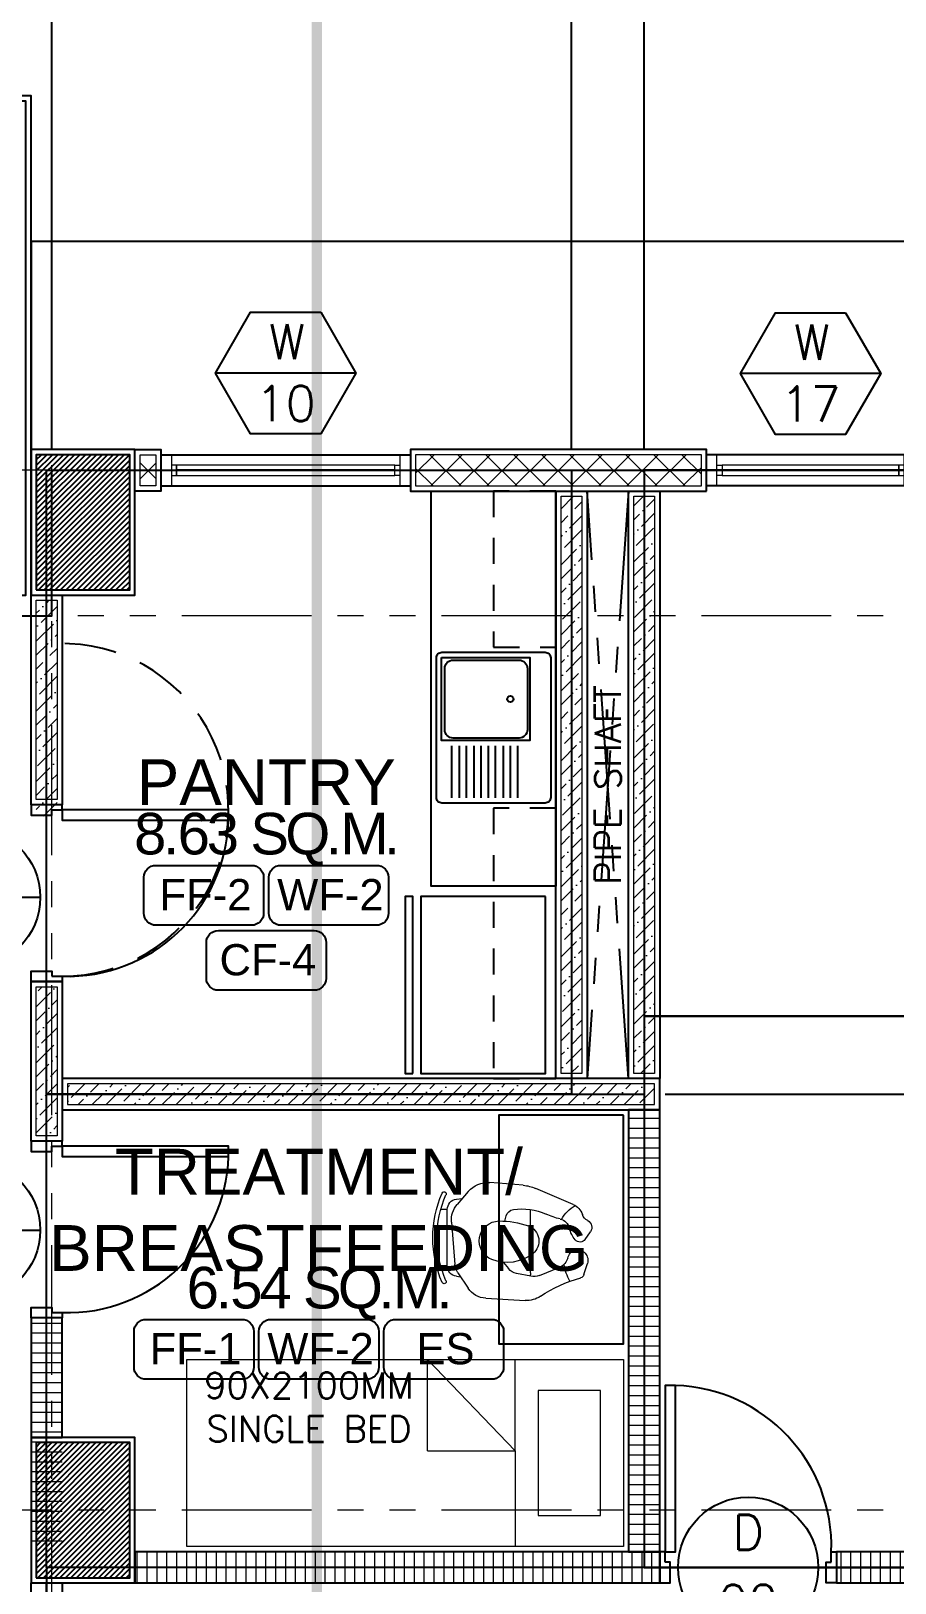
# Model space of a CAD drawing. Header units: metres. Extents: x -12400 to 1, y 0 to 106422.
# Drawn here: x -12111.21 to -12107.06, y 106401.72 to 106409.18 of the extents above; entities that cross this region are included whole.
import ezdxf
from ezdxf.enums import TextEntityAlignment as Align

# ---------------------------------------------------------------- set-up
doc = ezdxf.new("R2010")
doc.units = ezdxf.units.M
doc.header["$PDMODE"] = 35
for name, pattern in [('CENTER', [2, 1.25, -0.25, 0.25, -0.25]), ('DASHED2', [0.375, 0.25, -0.125]), ('HIDDEN', [0.375, 0.25, -0.125]), ('HIDDEN2', [4.7625, 3.175, -1.5875]), ('PHANTOM2', [1.25, 0.625, -0.125, 0.125, -0.125, 0.125, -0.125])]:
    doc.linetypes.add(name, pattern=pattern)
for name, color, linetype, lineweight in [('.3', 6, 'Continuous', 30), ('0.1', 1, 'Continuous', 9), ('0.20', 2, 'Continuous', 20), ('A-DIM-100', 8, 'Continuous', 0), ('A-STAIR', 31, 'Continuous', 0), ('DIM 001', 251, 'Continuous', 13), ('FURN', 8, 'Continuous', 5), ('grid', 1, 'CENTER', 15), ('HATCH', 250, 'Continuous', 5), ('W', 140, 'Continuous', 80)]:
    doc.layers.add(name, color=color, linetype=linetype, lineweight=lineweight)
for name, color, linetype in [('1AR', 1, 'Continuous'), ('A-FURNITURE', 1, 'Continuous'), ('A-REF', 143, 'Continuous'), ('AR-WALL', 7, 'Continuous'), ('BAR', 6, 'Continuous'), ('FIXTURE', 35, 'Continuous'), ('FURNITURE', 1, 'Continuous'), ('P-HIDE', 1, 'HIDDEN2'), ('SCH-DOOR', 23, 'Continuous'), ('SCH-FLR', 224, 'Continuous'), ('SCH-WIND', 181, 'Continuous'), ('SINK', 143, 'Continuous'), ('stone', 15, 'Continuous'), ('txt', 2, 'Continuous'), ('WALL', 7, 'Continuous'), ('WINDOW', 1, 'Continuous')]:
    doc.layers.add(name, color=color, linetype=linetype)
doc.layers.add('GUIDELINES', color=206, linetype='Continuous', plot=False)
doc.styles.add('arial', font='arial.ttf')
doc.styles.add('Arial-Bold', font='arial.ttf')
doc.styles.add('ATTR', font='romans.shx', dxfattribs={"width": 0.8, "height": 0.7})
doc.styles.add('DIMTXT-100', font='arial.ttf')
doc.styles.add('swis721', font='swiss.ttf')
doc.styles.add('T-0.15', font='romans.shx', dxfattribs={"height": 0.15})
doc.styles.add('T.25', font='romans.shx', dxfattribs={"height": 0.2})
doc.styles.add('T125', font='simplex.shx', dxfattribs={"height": 125})
doc.dimstyles.new('D-100', dxfattribs={"dimtxt": 0.2, "dimasz": 0.15, "dimexe": 0.1, "dimexo": 0.1, "dimgap": 0.1, "dimtad": 1, "dimdec": 3, "dimzin": 4, "dimdsep": 46, "dimtxsty": 'DIMTXT-100', "dimblk": 'ARCHTICK', "dimcen": 0.2, "dimdle": 0.1, "dimclrd": 8, "dimclre": 8, "dimclrt": 2, "dimadec": 0, "dimazin": 1, "dimtfac": 1, "dimtdec": 3, "dimtofl": 0, "dimtmove": 2, "dimatfit": 3, "dimfxl": 1, "dimarcsym": 0})
doc.dimstyles.new('DIM 200', dxfattribs={"dimtxt": 200, "dimasz": 1, "dimexe": 0, "dimexo": 40, "dimgap": 50, "dimtad": 1, "dimtoh": 1, "dimdec": 0, "dimlfac": 2, "dimtxsty": 'swis721', "dimblk": 'CIR', "dimcen": 0, "dimclrd": 155, "dimclre": 155, "dimclrt": 4, "dimadec": 0, "dimazin": 0, "dimtfac": 1, "dimtdec": 0, "dimtix": 1, "dimtmove": 1, "dimatfit": 3, "dimldrblk": 'CIR', "dimfxl": 0, "dimarcsym": 0})

# ---------------------------------------------------------------- blocks, each defined once
blk = doc.blocks.new('CIR')
at = {"color": 4}
blk.add_circle((0, 0), 50, dxfattribs=at)
blk = doc.blocks.new('A$C6A7B087E')
at = {"layer": 'SINK'}
for p, q in [((0.0875, -0.1602), (0.3375, -0.1602)), ((0.0875, -0.1957), (0.3375, -0.1957)), ((0.0875, -0.2291), (0.3375, -0.2291)), ((0.0875, -0.2667), (0.3375, -0.2667)), ((0.0875, -0.3001), (0.3375, -0.3001)), ((0.0875, -0.3356), (0.3375, -0.3356)), ((0.0875, -0.369), (0.3375, -0.369)), ((0.0875, -0.4066), (0.3375, -0.4066)), ((0.0875, -0.44), (0.3375, -0.44)), ((0.0875, -0.4776), (0.3375, -0.4776))]:
    blk.add_line(p, q, dxfattribs=at)
for points in [[(-0.3625, -0.0266, -0.414218), (-0.3359, 0), (0.3359, 0, -0.414216), (0.3625, -0.0266), (0.3625, -0.5234, -0.414222), (0.3359, -0.55), (-0.3359, -0.55, -0.414214), (-0.3625, -0.5234)], [(0.05, -0.1521), (0.05, -0.4697, -0.414214), (0.0101, -0.5096), (-0.2851, -0.5096, -0.414216), (-0.325, -0.4697), (-0.325, -0.1521, -0.414214), (-0.2851, -0.1121), (0.0101, -0.1121, -0.414214)]]:
    blk.add_lwpolyline(points, format="xyb", close=True, dxfattribs=at)
blk.add_lwpolyline([(-0.3375, -0.5246), (-0.3375, -0.0997), (0.0625, -0.0997), (0.0625, -0.5246)], close=True, dxfattribs=at)
at = {"layer": 'SINK', "linetype": 'Continuous'}
blk.add_circle((-0.1375, -0.1937), 0.015, dxfattribs=at)
blk = doc.blocks.new('A$C5BEE79EC')
at = {"layer": 'FIXTURE', "color": 3}
for points in [[(-0.1, 0.825), (-0.15, 0.825), (-0.15, 0.85), (0, 0.85), (0, 0.8), (-0.1, 0.8), (-0.1, 0.825)], [(-0.1, 0.025), (-0.15, 0.025), (-0.15, 0), (0, 0), (0, 0.05), (-0.1, 0.05), (-0.1, 0.025)]]:
    blk.add_lwpolyline(points, dxfattribs=at)
at = {"layer": 'FIXTURE', "color": 2, "ltscale": 0.3}
blk.add_lwpolyline([(-0.15, 0.025), (-0.15, 0.075), (-0.95, 0.075), (-0.95, 0.025)], close=True, dxfattribs=at)
at = {"layer": 'FIXTURE', "color": 1}
blk.add_arc((-0.175, 0.05), 0.7754, 88.15239, 178.15239, dxfattribs=at)
blk = doc.blocks.new('A$C3D89562A')
at = {"layer": 'FURN', "color": 15}
for p, q in [((0.5208, 0.4403), (0.5208, 0.9)), ((0.5208, 0.4403), (0.9428, 0)), ((0.9428, 0.4403), (0.9428, 0))]:
    blk.add_line(p, q, dxfattribs=at)
blk.add_lwpolyline([(2.1, 0.9), (2.1, 0), (0, 0), (0, 0.9)], close=True, dxfattribs=at)
at = {"layer": 'FURN', "color": 19}
blk.add_lwpolyline([(0.1104, 0.75), (0.1104, 0.15), (0.4104, 0.15), (0.4104, 0.75)], close=True, dxfattribs=at)
blk.add_lwpolyline([(0.5208, 0.4403), (0.5208, 0)], dxfattribs=at)
at = {"layer": 'FURN', "color": 15}
blk.add_lwpolyline([(0.9428, 0.4403), (0.5208, 0.4403)], dxfattribs=at)
blk = doc.blocks.new('PERSON4')
for p, q in [((-12.67, 7.06), (-5.15, 10.3)), ((-2.65, 10.92), (4.05, 11.46)), ((8.36, 9.69), (10.58, 7.1)), ((1.04, 3.75), (0.76, 4.77)), ((11.74, 3.54), (11.04, -4.93)), ((-15.08, 0.09), (-16.13, 1.62)), ((-14.83, -6.98), (-15.53, -4.74)), ((-5.89, -7.13), (-10.02, -5.46)), ((1.31, -4.52), (0.3, -5.78)), ((-4.16, -7.3), (-1.33, -6.76)), ((10.45, -6.62), (8.37, -9.71)), ((4.85, -11.71), (-3.03, -12.16))]:
    blk.add_line(p, q)
for centre, radius, start, end in [((-2.02, 3.04), 7.9, 94.5755, 113.2917), ((4.46, 6.34), 5.14, 40.6701, 94.5755), ((-11.35, 3.99), 3.35, 113.2917, 161.1375), ((-16.59, 0.66), 7.13, 28.7701, 60.4269), ((6.91, 3.94), 4.84, 355.2825, 40.6701), ((-14.88, 2.49), 1.52, 117.4313, 214.617), ((-16.59, 5.78), 2.19, 297.4313, 341.1375), ((-9.51, 1.75), 2.48, 103.203, 167.1792), ((-13.61, 19.22), 15.46, 283.203, 294.3364), ((-2.39, -5.59), 11.77, 81.6778, 114.3364), ((1.95, -12.63), 16.4, 89.0561, 110.1273), ((-0.94, 4.31), 1.76, 15.205, 81.6778), ((2.16, -0.24), 4.01, 291.5545, 89.0561), ((-14.04, 0.81), 1.26, 214.617, 319.7914), ((-17.24, 3.51), 5.45, 319.7914, 347.1792), ((-2.58, -0.25), 3.22, 110.1273, 231.9875), ((-13.57, -4.12), 2.06, 13.1482, 197.5403), ((0.57, 3.78), 8.33, 231.9875, 291.5545), ((-23.29, -2.63), 12.67, 333.3444, 349.5239), ((-9.06, -3.07), 2.58, 193.1482, 248.0075), ((-1.85, -4.05), 2.76, 280.7541, 321.143), ((7.51, -4.64), 3.54, 326.0867, 355.2825), ((-13.91, -6.69), 0.957, 197.5403, 254.641), ((-21.44, -34.1), 27.46, 56.0747, 74.6409), ((-4.73, -4.27), 3.08, 248.0075, 280.7541), ((-3.31, -7.14), 5.03, 236.0747, 273.2085), ((4.6, -7.18), 4.54, 273.2085, 326.0867)]:
    blk.add_arc(centre, radius, start, end)
at = {"style": 'ATTR', "width": 0.8, "flags": 9}
blk.add_attdef('ESTCODE', (0, 0), '', height=0.7, dxfattribs=at)
blk = doc.blocks.new('A$C004F7511')
at = {"layer": 'FURN', "color": 15}
for p, q in [((-0.1458, 0.3015), (-0.1458, 0.3331)), ((0.1258, 0.3015), (-0.1458, 0.3015)), ((0.1258, 0.3015), (0.1258, 0.3331)), ((-0.1955, 0.257), (-0.1985, 0.2298)), ((0.1755, 0.257), (0.1776, 0.2381)), ((-0.062, -0.0985), (-0.1453, -0.0985)), ((0.1592, -0.0985), (0.075, -0.0985))]:
    blk.add_line(p, q, dxfattribs=at)
for centre, radius, start, end in [((-0.2209, 0.3169), 0.01, 113.8727, 293.8727), ((-0.01, -0.1597), 0.5313, 66.1273, 113.8727), ((-0.01, -0.1597), 0.5113, 66.1273, 113.8727), ((-0.1458, 0.2515), 0.05, 90, 173.65981), ((0.1258, 0.2515), 0.05, 6.34019, 90), ((0.201, 0.3169), 0.01, 246.1273, 66.1273), ((0.1592, -0.0485), 0.05, 270, 287.80941)]:
    blk.add_arc(centre, radius, start, end, dxfattribs=at)
at = {"layer": 'FURN', "ltscale": 1500, "extrusion": (0, 0, -1), "xscale": -0.02400000000488944, "yscale": 0.02400000000488944, "zscale": -0.02400000000488944, "rotation": 270}
blk.add_blockref('PERSON4', (0, 0), dxfattribs=at)
blk = doc.blocks.new('A$C1B753C5A')
at = {"layer": 'WALL'}
h = blk.add_hatch(dxfattribs=at)
h.set_pattern_fill('ANSI31', color=250, scale=0.15)
h.set_pattern_definition([(45, (-1494.388103, 303.067724), (-0.01325825215, 0.01325825215), [])])
h.paths.add_polyline_path([(0.475, 0.675), (0.025, 0.675), (0.025, 0.025), (0.475, 0.025)])
at = {"color": 7}
blk.add_lwpolyline([(0, 0), (0.5, 0), (0.5, 0.7), (0, 0.7)], close=True, dxfattribs=at)
at = {"layer": 'stone', "color": 5}
blk.add_lwpolyline([(0.025, 0.025), (0.475, 0.025), (0.475, 0.675), (0.025, 0.675)], close=True, dxfattribs=at)
blk = doc.blocks.new('COLUMNS2F')
for p in [(-12146.0544, 106343.65), (-12146.0544, 106338.9)]:
    blk.add_blockref('A$C1B753C5A', p)
blk = doc.blocks.new('*U73')
at = {"layer": 'HATCH'}
h = blk.add_hatch(dxfattribs=at)
h.set_pattern_fill('ANSI36', color=256, scale=0.015)
h.set_pattern_definition([(45, (12094.14919, -106406.766595), (0.02525697034, 0.092608891249), [0.1190625, -0.0238125, 0, -0.0238125])])
h.paths.add_polyline_path([(0.025, 0.125), (0.025, 0.025), (2.85, 0.025), (2.85, 0.125)])
at = {"color": 4}
blk.add_lwpolyline([(2.875, 0), (2.875, 0.15), (0, 0.15), (0, 0)], close=True, dxfattribs=at)
at = {"layer": 'HATCH'}
blk.add_lwpolyline([(2.85, 0.025), (2.85, 0.125), (0.025, 0.125), (0.025, 0.025)], close=True, dxfattribs=at)
blk = doc.blocks.new('*U1750')
at = {"layer": 'HATCH'}
h = blk.add_hatch(dxfattribs=at)
h.set_pattern_fill('ANSI36', color=256, scale=0.015)
h.set_pattern_definition([(45, (12092.28219, -106406.766595), (0.02525697034, 0.092608891249), [0.1190625, -0.0238125, 0, -0.0238125])])
h.paths.add_polyline_path([(-0.0545, 0.125), (-0.0545, 0.025), (0.983, 0.025), (0.983, 0.125)])
at = {"color": 4}
blk.add_lwpolyline([(1.008, 0), (1.008, 0.15), (0, 0.15), (0, 0)], close=True, dxfattribs=at)
at = {"layer": 'HATCH'}
blk.add_lwpolyline([(0.983, 0.025), (0.983, 0.125), (0.025, 0.125), (0.025, 0.025)], close=True, dxfattribs=at)
blk = doc.blocks.new('*U1738')
at = {"layer": 'HATCH'}
h = blk.add_hatch(dxfattribs=at)
h.set_pattern_fill('ANSI36', color=256, scale=0.015)
h.set_pattern_definition([(45, (12094.09919, -106406.766595), (0.02525697034, 0.092608891249), [0.1190625, -0.0238125, 0, -0.0238125])])
h.paths.add_polyline_path([(0.025, 0.125), (0.025, 0.025), (2.8, 0.025), (2.8, 0.125)])
at = {"color": 4}
blk.add_lwpolyline([(2.825, 0), (2.825, 0.15), (0, 0.15), (0, 0)], close=True, dxfattribs=at)
at = {"layer": 'HATCH'}
blk.add_lwpolyline([(2.8, 0.025), (2.8, 0.125), (0.025, 0.125), (0.025, 0.025)], close=True, dxfattribs=at)
blk = doc.blocks.new('*U1739')
at = {"layer": 'HATCH'}
h = blk.add_hatch(dxfattribs=at)
h.set_pattern_fill('ANSI36', color=256, scale=0.015)
h.set_pattern_definition([(45, (12094.09919, -106406.766595), (0.02525697034, 0.092608891249), [0.1190625, -0.0238125, 0, -0.0238125])])
h.paths.add_polyline_path([(0.025, 0.125), (0.025, 0.025), (2.8, 0.025), (2.8, 0.125)])
at = {"color": 4}
blk.add_lwpolyline([(2.825, 0), (2.825, 0.15), (0, 0.15), (0, 0)], close=True, dxfattribs=at)
at = {"layer": 'HATCH'}
blk.add_lwpolyline([(2.8, 0.025), (2.8, 0.125), (0.025, 0.125), (0.025, 0.025)], close=True, dxfattribs=at)
blk = doc.blocks.new('*U64')
at = {"layer": 'HATCH'}
h = blk.add_hatch(dxfattribs=at)
h.set_pattern_fill('ANSI31', color=256, scale=0.015, angle=45)
h.set_pattern_definition([(90, (12093.79919, -106406.416595), (-0.047625, 0), [])])
h.paths.add_polyline_path([(0, 0.15), (0, 0), (2.525, 0), (2.525, 0.15)])
at = {"color": 3}
blk.add_lwpolyline([(2.525, 0), (2.525, 0.15), (0, 0.15), (0, 0)], close=True, dxfattribs=at)
blk = doc.blocks.new('*U235')
at = {"layer": 'HATCH'}
h = blk.add_hatch(dxfattribs=at)
h.set_pattern_fill('ANSI31', color=256, scale=0.015, angle=45)
h.set_pattern_definition([(90, (12091.84919, -106406.416595), (-0.047625, 0), [])])
h.paths.add_polyline_path([(-0.5125, 0.15), (-0.5125, 0), (0.575, 0), (0.575, 0.15)])
at = {"color": 3}
blk.add_lwpolyline([(0.575, 0), (0.575, 0.15), (0, 0.15), (0, 0)], close=True, dxfattribs=at)
blk = doc.blocks.new('*U79')
at = {"color": 1}
blk.add_lwpolyline([(3.55, 0), (3.55, 0.15), (0, 0.15), (0, 0)], close=True, dxfattribs=at)
at = {"color": 3}
blk.add_lwpolyline([(0, 0.075), (3.55, 0.075)], dxfattribs=at)
blk = doc.blocks.new('WINDOW-02')
at = {"layer": '.3', "color": 3}
blk.add_lwpolyline([(891.6891, 3702.1735), (892.5391, 3702.1735)], dxfattribs=at)
at = {"layer": '0.20'}
for points in [[(891.6141, 3702.0985), (891.6641, 3702.0985), (891.6641, 3702.2485), (891.6141, 3702.2485)], [(891.6891, 3702.1485), (891.6641, 3702.1485), (891.6641, 3702.1985), (891.6891, 3702.1985)], [(892.5391, 3702.1485), (892.5641, 3702.1485), (892.5641, 3702.1985), (892.5391, 3702.1985)], [(892.6141, 3702.0985), (892.5641, 3702.0985), (892.5641, 3702.2485), (892.6141, 3702.2485)]]:
    blk.add_lwpolyline(points, close=True, dxfattribs=at)
at = {"layer": '0.20', "color": 8}
blk.add_lwpolyline([(892.5391, 3702.1485), (891.6891, 3702.1485), (891.6891, 3702.1985), (892.5391, 3702.1985)], close=True, dxfattribs=at)
at = {"layer": 'WINDOW'}
for p, q in [((891.6141, 3702.2485), (892.6141, 3702.2485)), ((891.6141, 3702.0985), (892.6141, 3702.0985))]:
    blk.add_line(p, q, dxfattribs=at)
blk = doc.blocks.new('*U1753')
at = {"layer": 'HATCH'}
h = blk.add_hatch(dxfattribs=at)
h.set_pattern_fill('ANSI37', color=256, scale=0.03, angle=-180)
h.set_pattern_definition([(225, (0.3375, 0), (0.067352, -0.067352), []), (315, (0.3375, 0), (0.067352, 0.067352), [])])
h.paths.add_polyline_path([(0.025, 0.175), (0.025, 0.025), (1.4, 0.025), (1.4, 0.175)])
blk.add_lwpolyline([(0, 0.2), (0, 0), (1.425, 0), (1.425, 0.2)], close=True)
blk.add_lwpolyline([(0.025, 0.175), (0.025, 0.025), (1.4, 0.025), (1.4, 0.175)], close=True, dxfattribs=at)
blk = doc.blocks.new('*U1752')
at = {"layer": 'HATCH'}
h = blk.add_hatch(dxfattribs=at)
h.set_pattern_fill('ANSI37', color=256, scale=0.03, angle=-180)
h.set_pattern_definition([(225, (-0.9625, 0), (0.067352, -0.067352), []), (315, (-0.9625, 0), (0.067352, 0.067352), [])])
h.paths.add_polyline_path([(0.025, 0.175), (0.025, 0.025), (0.1, 0.025), (0.1, 0.175)])
blk.add_lwpolyline([(0, 0.2), (0, 0), (0.125, 0), (0.125, 0.2)], close=True)
blk.add_lwpolyline([(0.025, 0.175), (0.025, 0.025), (0.1, 0.025), (0.1, 0.175)], close=True, dxfattribs=at)
blk = doc.blocks.new('*U280')
at = {"layer": 'HATCH'}
h = blk.add_hatch(dxfattribs=at)
h.set_pattern_fill('ANSI31', color=256, scale=0.015, angle=45)
h.set_pattern_definition([(90, (-0.6125, 0), (-0.047625, 0), [])])
h.paths.add_polyline_path([(0.475, 0), (0.475, 0.15), (0, 0.15), (0, 0)])
at = {"color": 3}
blk.add_lwpolyline([(0.475, 0), (0.475, 0.15), (0, 0.15), (0, 0)], close=True, dxfattribs=at)
blk = doc.blocks.new('*U1756')
at = {"layer": 'HATCH'}
h = blk.add_hatch(dxfattribs=at)
h.set_pattern_fill('ANSI31', color=256, scale=0.015, angle=45)
h.set_pattern_definition([(90, (1.0375, 0), (-0.047625, 0), [])])
h.paths.add_polyline_path([(2.125, 0), (2.125, 0.15), (0, 0.15), (0, 0)])
at = {"color": 3}
blk.add_lwpolyline([(2.125, 0), (2.125, 0.15), (0, 0.15), (0, 0)], close=True, dxfattribs=at)
blk = doc.blocks.new('*U281')
at = {"layer": 'HATCH'}
h = blk.add_hatch(dxfattribs=at)
h.set_pattern_fill('ANSI36', color=256, scale=0.015, angle=-90)
h.set_pattern_definition([(315, (-0.133, 0), (0.092609, -0.025257), [0.1190625, -0.0238125, 0, -0.0238125])])
h.paths.add_polyline_path([(0.742, 0.125), (0.742, 0.025), (0.025, 0.025), (0.025, 0.125)])
at = {"color": 4}
blk.add_lwpolyline([(0.767, 0.15), (0.767, 0), (0, 0), (0, 0.15)], close=True, dxfattribs=at)
at = {"layer": 'HATCH'}
blk.add_lwpolyline([(0.742, 0.125), (0.742, 0.025), (0.025, 0.025), (0.025, 0.125)], close=True, dxfattribs=at)
blk = doc.blocks.new('A$C448bbf8b')
at = {"color": 1, "linetype": 'Continuous'}
for points in [[(-3.8, 1.2), (-3.95, 1.8), (-4.088, 1.7906), (-3.7726, 1.8735), (-3.9645, 1.858), (-4.133, 2.532)], [(-3.5, 1.2), (-3.65, 1.8), (-3.788, 1.7906), (-3.4726, 1.8735), (-3.6645, 1.858), (-3.833, 2.532)]]:
    blk.add_lwpolyline(points, dxfattribs=at)
at = {"color": 1}
for points in [[(-5.45, 2.375), (-5.45, 2.4)], [(-5.15, 2.375), (-5.15, 2.4)], [(-4.85, 2.375), (-4.85, 2.4)], [(-5.45, 1.275), (-5.45, 2.325)], [(-5.15, 1.275), (-5.15, 2.325)], [(-4.85, 1.275), (-4.85, 2.325)], [(-5.45, 1.2), (-1.55, 1.2)], [(-5.45, 1.2), (-5.45, 1.175)], [(-5.15, 1.2), (-5.15, 1.175)], [(-4.85, 1.2), (-4.85, 1.175)], [(-4.55, 1.2), (-4.55, 1.175)], [(-4.25, 1.2), (-4.25, 1.175)], [(-3.95, 1.2), (-3.95, 1.175)], [(-3.65, 1.2), (-3.65, 1.175)], [(-3.35, 1.2), (-3.35, 1.175)], [(-3.05, 1.2), (-3.05, 1.175)], [(-2.75, 1.2), (-2.75, 1.175)], [(-2.45, 1.2), (-2.45, 1.175)], [(-2.15, 1.2), (-2.15, 1.175)], [(-2.15, 1.2), (-2.15, 1.175)], [(-1.85, 1.2), (-1.85, 1.175)], [(-1.85, 1.2), (-1.85, 1.175)], [(-1.55, 1.2), (-1.55, 1.175)], [(-1.55, 1.2), (-1.55, 1.175)], [(-5.45, 0.075), (-5.45, 1.125)], [(-5.15, 0.075), (-5.15, 1.125)], [(-4.85, 0.075), (-4.85, 1.125)], [(-4.55, 0.075), (-4.55, 1.125)], [(-4.25, 0.075), (-4.25, 1.125)], [(-3.95, 0.075), (-3.95, 1.125)], [(-3.65, 0.075), (-3.65, 1.125)], [(-3.35, 0.075), (-3.35, 1.125)], [(-3.05, 0.075), (-3.05, 1.125)], [(-2.75, 0.075), (-2.75, 1.125)], [(-2.45, 0.075), (-2.45, 1.125)], [(-2.15, 0.075), (-2.15, 1.125)], [(-1.85, 0.075), (-1.85, 1.125)], [(-1.55, 0.075), (-1.55, 1.125)], [(-6.65, 0), (-1.55, 0)], [(-5.45, 0), (-5.45, 0.025)], [(-5.15, 0), (-5.15, 0.025)], [(-4.85, 0), (-4.85, 0.025)], [(-4.55, 0), (-4.55, 0.025)], [(-4.25, 0), (-4.25, 0.025)], [(-3.95, 0), (-3.95, 0.025)], [(-3.65, 0), (-3.65, 0.025)], [(-3.35, 0), (-3.35, 0.025)], [(-3.05, 0), (-3.05, 0.025)], [(-2.75, 0), (-2.75, 0.025)], [(-2.45, 0), (-2.45, 0.025)], [(-2.15, 0), (-2.15, 0.025)], [(-1.85, 0), (-1.85, 0.025)], [(-1.55, 0), (-1.55, 0.025)]]:
    blk.add_lwpolyline(points, dxfattribs=at)
blk.add_lwpolyline([(-6.625, 2.375), (-4.0937, 2.375)])
at = {"color": 2}
for centre in [(-1.55, 1.8), (-1.55, 0.6)]:
    blk.add_circle(centre, 0.05, dxfattribs=at)
at = {"layer": '1AR'}
blk.add_lwpolyline([(-4.3077, 1.8), (-5.75, 1.8, 0.916667), (-5.75, 0.6), (-1.55, 0.6)], format="xyb", dxfattribs=at)
blk.add_lwpolyline([(-3.35, 1.8), (-1.55, 1.8)], dxfattribs=at)
at = {"layer": 'A-STAIR', "color": 2}
for points in [[(-4.4577, 1.5402), (-4.3077, 1.8), (-4.4577, 2.0598), (-4.4144, 2.0848), (-4.25, 1.8), (-4.4144, 1.5152)], [(-3.2, 1.5402), (-3.35, 1.8), (-3.2, 2.0598), (-3.2433, 2.0848), (-3.4077, 1.8), (-3.2433, 1.5152)]]:
    blk.add_lwpolyline(points, close=True, dxfattribs=at)
at = {"layer": 'BAR', "color": 2}
for points in [[(-4.0812, 2.325), (-6.575, 2.325), (-6.575, 0.075), (-1.475, 0.075), (-1.475, 0.025), (-6.625, 0.025), (-6.625, 2.375), (-4.0937, 2.375)], [(-3.7812, 2.325), (1.075, 2.325), (1.075, 0), (1.125, 0), (1.125, 2.375), (-3.7937, 2.375)], [(-3.5187, 1.275), (-1.475, 1.275), (-1.475, 1.125), (-5.525, 1.125), (-5.525, 1.275), (-3.8187, 1.275)], [(-3.5062, 1.225), (-1.525, 1.225), (-1.525, 1.175), (-5.475, 1.175), (-5.475, 1.225), (-3.8062, 1.225)]]:
    blk.add_lwpolyline(points, dxfattribs=at)
at = {"layer": 'grid', "color": 35}
for centre in [(-5.3, 1.425), (-5, 1.425), (-4.7, 1.425), (-5.6, 0.975), (-5.3, 0.975), (-5, 0.975), (-4.7, 0.975), (-4.4, 0.975), (-4.1, 0.975), (-3.8, 0.975), (-3.5, 0.975), (-3.2, 0.975), (-2.9, 0.975), (-2.6, 0.975), (-2.3, 0.975), (-2, 0.975), (-1.7, 0.975)]:
    blk.add_circle(centre, 0.1125, dxfattribs=at)
at = {"layer": 'P-HIDE', "linetype": 'Continuous'}
for points in [[(-6.65, 0), (-6.65, 2.4), (-4.1, 2.4)], [(1.15, 0), (1.15, 2.4), (-3.8, 2.4)]]:
    blk.add_lwpolyline(points, dxfattribs=at)
at = {"layer": '0.1', "color": 2, "char_height": 0.1, "attachment_point": 5}
for insert in [(-6.275, 2.225), (0.775, 2.225), (-1.775, 1.375), (-6.275, 0.175)]:
    blk.add_mtext_dynamic_manual_height_columns('{\\Fx-hlvm1s|c0;\\W0.9;\\T0.9;\\C3;RAILINGS}', width=5150.82822, gutter_width=1, heights=[0], dxfattribs=dict(at, insert=insert))
at = {"layer": 'txt', "color": 84, "style": 'T125'}
for s, p in [('15', (-5.3, 1.425)), ('16', (-5, 1.425)), ('17', (-4.7, 1.425))]:
    blk.add_text(s, height=0.125, dxfattribs=at).set_placement(p, align=Align.MIDDLE_CENTER)
at = {"layer": 'txt', "color": 84, "char_height": 0.125, "width": 0.209375, "attachment_point": 2, "style": 'T125'}
for s, insert in [('14', (-5.6, 1.0375)), ('13', (-5.3, 1.0375)), ('12', (-5, 1.0375)), ('11', (-4.7, 1.0375)), ('10', (-4.4, 1.0375)), ('09', (-4.1, 1.0375)), ('08', (-3.8, 1.0375)), ('07', (-3.5, 1.0375)), ('06', (-3.2, 1.0375)), ('05', (-2.9, 1.0375)), ('04', (-2.6, 1.0375)), ('03', (-2.3, 1.0375)), ('02', (-2, 1.0375)), ('01', (-1.7, 1.0375))]:
    blk.add_mtext(s, dxfattribs=dict(at, insert=insert))
blk = doc.blocks.new('FP_4F')
at = {"layer": '.3', "color": 3}
blk.add_lwpolyline([(18.7, 19.6), (19.75, 19.6)], dxfattribs=at)
at = {"color": 250, "linetype": 'DASHED2', "ltscale": 0.5}
for points in [[(20.225, 19.5), (20.225, 18.75), (20.525, 18.75), (20.525, 19.5)], [(20.225, 17.975), (20.225, 16.675), (20.525, 16.675), (20.525, 17.975)]]:
    blk.add_lwpolyline(points, close=True, dxfattribs=at)
at = {"color": 8, "linetype": 'PHANTOM2'}
for points in [[(20.875, 19.5), (20.675, 16.675)], [(20.875, 16.675), (20.675, 19.5)]]:
    blk.add_lwpolyline(points, dxfattribs=at)
at = {"color": 250, "linetype": 'HIDDEN'}
blk.add_arc((18.15, 17.967), 0.8, 270, 95.37938, dxfattribs=at)
at = {"layer": '0.20'}
for points in [[(18.625, 19.675), (18.675, 19.675), (18.675, 19.525), (18.625, 19.525)], [(19.825, 19.675), (19.775, 19.675), (19.775, 19.525), (19.825, 19.525)], [(18.7, 19.625), (18.675, 19.625), (18.675, 19.575), (18.7, 19.575)], [(19.75, 19.625), (19.775, 19.625), (19.775, 19.575), (19.75, 19.575)]]:
    blk.add_lwpolyline(points, close=True, dxfattribs=at)
at = {"layer": '0.20', "color": 8}
blk.add_lwpolyline([(19.75, 19.625), (18.7, 19.625), (18.7, 19.575), (19.75, 19.575)], close=True, dxfattribs=at)
at = {"layer": '1AR', "color": 1}
blk.add_lwpolyline([(18, 1), (18, 0), (28.2, 0), (28.2, 20.7), (18, 20.7), (18, 19.7)], dxfattribs=at)
at = {"layer": 'A-FURNITURE', "color": 15}
blk.add_lwpolyline([(20.85, 16.5), (20.25, 16.5), (20.25, 15.4), (20.85, 15.4)], close=True, dxfattribs=at)
at = {"layer": 'A-REF'}
for points in [[(19.8375, 16.7), (19.8375, 17.55), (19.8, 17.55), (19.8, 16.7)], [(20.475, 17.55), (19.875, 17.55), (19.875, 16.7), (20.475, 16.7)]]:
    blk.add_lwpolyline(points, close=True, dxfattribs=at)
at = {"layer": 'FURNITURE'}
blk.add_lwpolyline([(20.525, 19.5), (20.525, 17.6), (19.925, 17.6), (19.925, 19.5)], close=True, dxfattribs=at)
at = {"layer": 'GUIDELINES'}
blk.add_line((20.95, 16.975), (27.1, 16.975), dxfattribs=at)
for points in [[(1.1, 19.6), (10.1, 19.6), (10.1, 18.9), (18.1, 18.9), (18.1, 19.6), (27.1, 19.6), (27.1, 1.1), (18.1, 1.1), (18.1, 2.1), (10.1, 2.1), (10.1, 1.1), (1.1, 1.1)], [(18.075, 19.6), (20.6, 19.6), (20.6, 16.6), (18.075, 16.6)], [(20.95, 14.325), (27.1, 14.325), (27.1, 19.6), (20.95, 19.6)], [(20.95, 16.975), (27.1, 16.975), (27.1, 19.6), (20.95, 19.6)], [(20.95, 14.325), (27.1, 14.325), (27.1, 16.975), (20.95, 16.975)], [(18.075, 16.6), (20.95, 16.6), (20.95, 14.325), (18.075, 14.325)], [(27.1, 14.325), (18.075, 14.325), (18.075, 5.825), (27.1, 5.825)]]:
    blk.add_lwpolyline(points, close=True, dxfattribs=at)
at = {"layer": 'WINDOW'}
for p, q in [((18.625, 19.675), (19.825, 19.675)), ((18.625, 19.525), (19.825, 19.525))]:
    blk.add_line(p, q, dxfattribs=at)
for name, p in [('COLUMNS2F', (12164.0544, -106324.65)), ('*U73', (18.15, 16.525)), ('*U64', (18.5, 14.25))]:
    blk.add_blockref(name, p)
at = {"xscale": -1}
for name, p, rotation in [('*U1752', (18.5, 19.7), 180), ('*U1738', (20.525, 16.675), 270), ('*U1739', (20.875, 16.675), 270), ('*U1750', (18, 17.992), 270), ('*U79', (18, 10.7), 270)]:
    blk.add_blockref(name, p, dxfattribs=dict(at, rotation=rotation))
for name, p, rotation in [('*U1753', (21.25, 19.7), 180), ('A$C6A7B087E', (20.5, 18.3625), 270), ('*U235', (18.15, 14.95), 90), ('A$C3D89562A', (20.85, 15.325), 180)]:
    blk.add_blockref(name, p, dxfattribs=dict(rotation=rotation))
blk.add_blockref('WINDOW-02', (913.8641, -3682.5735), dxfattribs=at)
at = {"color": 1, "rotation": 90}
for name, p in [('*U281', (18.15, 16.375)), ('*U1756', (21.025, 14.4))]:
    blk.add_blockref(name, p, dxfattribs=at)
at = {"color": 1}
blk.add_blockref('*U280', (21.875, 14.25), dxfattribs=at)
at = {"layer": 'AR-WALL'}
blk.add_blockref('A$C448bbf8b', (16.85, 19), dxfattribs=at)
at = {"layer": 'WALL'}
for p, rotation in [((18, 17.992), 180), ((18, 16.375), 180), ((21.025, 14.25), 270)]:
    blk.add_blockref('A$C5BEE79EC', p, dxfattribs=dict(at, rotation=rotation))
at = {"layer": 'WALL', "xscale": -1.000000000000013, "rotation": 90}
blk.add_blockref('A$C004F7511', (20.3042, 15.9), dxfattribs=at)
at = {"layer": '0.1', "color": 2, "insert": (20.775, 18.0875), "char_height": 0.125, "attachment_point": 5, "rotation": 90, "style": 'T.25'}
blk.add_mtext_dynamic_manual_height_columns('PIPE SHAFT', width=1.28649, gutter_width=1, heights=[0], dxfattribs=at)
at = {"layer": '0.1', "insert": (19.3368, 15.0951), "char_height": 0.125, "attachment_point": 5, "style": 'T.25'}
blk.add_mtext_dynamic_manual_height_columns('90X2100MM\\PSINGLE BED', width=1.250914, gutter_width=1, heights=[0], dxfattribs=at)
blk = doc.blocks.new('D-TAG')
at = {"layer": 'SCH-DOOR'}
blk.add_line((-0.3, 0), (0.3, 0), dxfattribs=at)
blk.add_circle((0, 0), 0.3, dxfattribs=at)
at = {"layer": 'SCH-DOOR', "color": 2, "style": 'T-0.15'}
for tag, p in [('D-TAG', (0, 0.15)), ('D-NO', (0, -0.15))]:
    blk.add_attdef(tag, text='', height=0.15, dxfattribs=at).set_placement(p, align=Align.MIDDLE_CENTER)
blk = doc.blocks.new('_ArchTick')
at = {"color": 0, "linetype": 'ByBlock', "const_width": 0.15}
blk.add_lwpolyline([(-0.5, -0.5), (0.5, 0.5)], dxfattribs=at)
blk = doc.blocks.new('*D1781')
at = {"layer": 'DEFPOINTS', "color": 0, "transparency": 16777216}
for p in [(-12102.113, 106411.3202), (-12128.113, 106407.0702), (-12102.113, 106407.0702)]:
    blk.add_point(p, dxfattribs=at)
at = {"layer": 'DIM 001', "color": 8, "lineweight": -2, "transparency": 16777216}
for p, q in [((-12128.113, 106407.1702), (-12128.113, 106411.4202)), ((-12102.113, 106407.1702), (-12102.113, 106411.4202)), ((-12128.213, 106411.3202), (-12102.013, 106411.3202))]:
    blk.add_line(p, q, dxfattribs=at)
at = {"layer": 'DIM 001', "color": 8, "lineweight": -2, "transparency": 16777216, "xscale": 0.15, "yscale": 0.15, "zscale": 0.15, "rotation": 180}
blk.add_blockref('_ArchTick', (-12128.113, 106411.3202), dxfattribs=at)
at = {"layer": 'DIM 001', "color": 8, "lineweight": -2, "transparency": 16777216, "xscale": 0.15, "yscale": 0.15, "zscale": 0.15}
blk.add_blockref('_ArchTick', (-12102.113, 106411.3202), dxfattribs=at)
at = {"layer": 'DIM 001', "color": 2, "transparency": 16777216, "insert": (-12115.113, 106411.5223), "char_height": 0.2, "attachment_point": 5, "style": 'DIMTXT-100'}
blk.add_mtext('26.000', dxfattribs=at)
blk = doc.blocks.new('*D1790')
at = {"layer": 'DEFPOINTS', "color": 0, "transparency": 16777216}
for p in [(-12111.113, 106410.8702), (-12111.113, 106407.0702), (-12115.113, 106406.3702)]:
    blk.add_point(p, dxfattribs=at)
at = {"layer": 'DIM 001', "color": 8, "lineweight": -2, "transparency": 16777216}
for p, q in [((-12115.113, 106406.4702), (-12115.113, 106410.9702)), ((-12111.113, 106407.1702), (-12111.113, 106410.9702)), ((-12115.213, 106410.8702), (-12111.013, 106410.8702))]:
    blk.add_line(p, q, dxfattribs=at)
at = {"layer": 'DIM 001', "color": 8, "lineweight": -2, "transparency": 16777216, "xscale": 0.15, "yscale": 0.15, "zscale": 0.15, "rotation": 180}
blk.add_blockref('_ArchTick', (-12115.113, 106410.8702), dxfattribs=at)
at = {"layer": 'DIM 001', "color": 8, "lineweight": -2, "transparency": 16777216, "xscale": 0.15, "yscale": 0.15, "zscale": 0.15}
blk.add_blockref('_ArchTick', (-12111.113, 106410.8702), dxfattribs=at)
at = {"layer": 'DIM 001', "color": 2, "transparency": 16777216, "insert": (-12113.113, 106411.0723), "char_height": 0.2, "attachment_point": 5, "style": 'DIMTXT-100'}
blk.add_mtext('4.000', dxfattribs=at)
blk = doc.blocks.new('*D1794')
at = {"layer": 'DEFPOINTS', "color": 0, "transparency": 16777216}
for p in [(-12111.113, 106410.4202), (-12111.113, 106407.0702), (-12112.638, 106406.3702)]:
    blk.add_point(p, dxfattribs=at)
at = {"layer": 'DIM 001', "color": 8, "lineweight": -2, "transparency": 16777216}
for p, q in [((-12112.638, 106406.4702), (-12112.638, 106410.5202)), ((-12111.113, 106407.1702), (-12111.113, 106410.5202)), ((-12112.738, 106410.4202), (-12111.013, 106410.4202))]:
    blk.add_line(p, q, dxfattribs=at)
at = {"layer": 'DIM 001', "color": 8, "lineweight": -2, "transparency": 16777216, "xscale": 0.15, "yscale": 0.15, "zscale": 0.15, "rotation": 180}
blk.add_blockref('_ArchTick', (-12112.638, 106410.4202), dxfattribs=at)
at = {"layer": 'DIM 001', "color": 8, "lineweight": -2, "transparency": 16777216, "xscale": 0.15, "yscale": 0.15, "zscale": 0.15}
blk.add_blockref('_ArchTick', (-12111.113, 106410.4202), dxfattribs=at)
at = {"layer": 'DIM 001', "color": 2, "transparency": 16777216, "insert": (-12111.8755, 106410.6223), "char_height": 0.2, "attachment_point": 5, "style": 'DIMTXT-100'}
blk.add_mtext('1.525', dxfattribs=at)
blk = doc.blocks.new('*D1798')
at = {"layer": 'DEFPOINTS', "color": 0, "transparency": 16777216}
for p in [(-12108.263, 106410.8702), (-12111.113, 106407.0702), (-12108.263, 106407.0702)]:
    blk.add_point(p, dxfattribs=at)
at = {"layer": 'DIM 001', "color": 8, "lineweight": -2, "transparency": 16777216}
for p, q in [((-12111.113, 106407.1702), (-12111.113, 106410.9702)), ((-12108.263, 106407.1702), (-12108.263, 106410.9702)), ((-12111.213, 106410.8702), (-12108.163, 106410.8702))]:
    blk.add_line(p, q, dxfattribs=at)
at = {"layer": 'DIM 001', "color": 8, "lineweight": -2, "transparency": 16777216, "xscale": 0.15, "yscale": 0.15, "zscale": 0.15, "rotation": 180}
blk.add_blockref('_ArchTick', (-12111.113, 106410.8702), dxfattribs=at)
at = {"layer": 'DIM 001', "color": 8, "lineweight": -2, "transparency": 16777216, "xscale": 0.15, "yscale": 0.15, "zscale": 0.15}
blk.add_blockref('_ArchTick', (-12108.263, 106410.8702), dxfattribs=at)
at = {"layer": 'DIM 001', "color": 2, "transparency": 16777216, "insert": (-12109.688, 106411.0723), "char_height": 0.2, "attachment_point": 5, "style": 'DIMTXT-100'}
blk.add_mtext('2.850', dxfattribs=at)
blk = doc.blocks.new('*D1799')
at = {"layer": 'DEFPOINTS', "color": 0, "transparency": 16777216}
for p in [(-12102.113, 106410.8702), (-12108.263, 106407.0702), (-12102.113, 106407.0702)]:
    blk.add_point(p, dxfattribs=at)
at = {"layer": 'DIM 001', "color": 8, "lineweight": -2, "transparency": 16777216}
for p, q in [((-12108.263, 106407.1702), (-12108.263, 106410.9702)), ((-12102.113, 106407.1702), (-12102.113, 106410.9702)), ((-12108.363, 106410.8702), (-12102.013, 106410.8702))]:
    blk.add_line(p, q, dxfattribs=at)
at = {"layer": 'DIM 001', "color": 8, "lineweight": -2, "transparency": 16777216, "xscale": 0.15, "yscale": 0.15, "zscale": 0.15, "rotation": 180}
blk.add_blockref('_ArchTick', (-12108.263, 106410.8702), dxfattribs=at)
at = {"layer": 'DIM 001', "color": 8, "lineweight": -2, "transparency": 16777216, "xscale": 0.15, "yscale": 0.15, "zscale": 0.15}
blk.add_blockref('_ArchTick', (-12102.113, 106410.8702), dxfattribs=at)
at = {"layer": 'DIM 001', "color": 2, "transparency": 16777216, "insert": (-12105.188, 106411.0723), "char_height": 0.2, "attachment_point": 5, "style": 'DIMTXT-100'}
blk.add_mtext('6.150', dxfattribs=at)
blk = doc.blocks.new('*D1800')
at = {"layer": 'DEFPOINTS', "color": 0, "transparency": 16777216}
for p in [(-12108.613, 106410.4202), (-12111.113, 106407.0702), (-12108.613, 106407.0702)]:
    blk.add_point(p, dxfattribs=at)
at = {"layer": 'DIM 001', "color": 8, "lineweight": -2, "transparency": 16777216}
for p, q in [((-12111.113, 106407.1702), (-12111.113, 106410.5202)), ((-12108.613, 106407.1702), (-12108.613, 106410.5202)), ((-12111.213, 106410.4202), (-12108.513, 106410.4202))]:
    blk.add_line(p, q, dxfattribs=at)
at = {"layer": 'DIM 001', "color": 8, "lineweight": -2, "transparency": 16777216, "xscale": 0.15, "yscale": 0.15, "zscale": 0.15, "rotation": 180}
blk.add_blockref('_ArchTick', (-12111.113, 106410.4202), dxfattribs=at)
at = {"layer": 'DIM 001', "color": 8, "lineweight": -2, "transparency": 16777216, "xscale": 0.15, "yscale": 0.15, "zscale": 0.15}
blk.add_blockref('_ArchTick', (-12108.613, 106410.4202), dxfattribs=at)
at = {"layer": 'DIM 001', "color": 2, "transparency": 16777216, "insert": (-12109.863, 106410.6223), "char_height": 0.2, "attachment_point": 5, "style": 'DIMTXT-100'}
blk.add_mtext('2.500', dxfattribs=at)
blk = doc.blocks.new('*D1801')
at = {"layer": 'DEFPOINTS', "color": 0, "transparency": 16777216}
for p in [(-12108.263, 106410.4202), (-12108.613, 106407.0702), (-12108.263, 106407.0702)]:
    blk.add_point(p, dxfattribs=at)
at = {"layer": 'DIM 001', "color": 8, "lineweight": -2, "transparency": 16777216}
for p, q in [((-12108.613, 106407.1702), (-12108.613, 106410.5202)), ((-12108.263, 106407.1702), (-12108.263, 106410.5202)), ((-12108.713, 106410.4202), (-12108.163, 106410.4202))]:
    blk.add_line(p, q, dxfattribs=at)
at = {"layer": 'DIM 001', "color": 8, "lineweight": -2, "transparency": 16777216, "xscale": 0.15, "yscale": 0.15, "zscale": 0.15, "rotation": 180}
blk.add_blockref('_ArchTick', (-12108.613, 106410.4202), dxfattribs=at)
at = {"layer": 'DIM 001', "color": 8, "lineweight": -2, "transparency": 16777216, "xscale": 0.15, "yscale": 0.15, "zscale": 0.15}
blk.add_blockref('_ArchTick', (-12108.263, 106410.4202), dxfattribs=at)
at = {"layer": 'DIM 001', "color": 2, "transparency": 16777216, "insert": (-12108.438, 106410.6224), "char_height": 0.2, "attachment_point": 5, "style": 'DIMTXT-100'}
blk.add_mtext('.350', dxfattribs=at)
blk = doc.blocks.new('*D1828')
at = {"layer": 'DEFPOINTS', "color": 0, "transparency": 16777216}
for p in [(-12102.113, 106407.0702), (-12108.263, 106404.0702), (-12099.963, 106404.0702)]:
    blk.add_point(p, dxfattribs=at)
at = {"layer": 'DIM 001', "color": 8, "lineweight": -2, "transparency": 16777216}
for p, q in [((-12099.963, 106407.1702), (-12099.963, 106403.9702)), ((-12102.013, 106407.0702), (-12099.863, 106407.0702)), ((-12108.163, 106404.0702), (-12099.863, 106404.0702))]:
    blk.add_line(p, q, dxfattribs=at)
at = {"layer": 'DIM 001', "color": 8, "lineweight": -2, "transparency": 16777216, "xscale": 0.15, "yscale": 0.15, "zscale": 0.15}
for p, rotation in [((-12099.963, 106407.0702), 90), ((-12099.963, 106404.0702), 270)]:
    blk.add_blockref('_ArchTick', p, dxfattribs=dict(at, rotation=rotation))
at = {"layer": 'DIM 001', "color": 2, "transparency": 16777216, "insert": (-12100.1652, 106405.5702), "char_height": 0.2, "attachment_point": 5, "rotation": 90, "style": 'DIMTXT-100'}
blk.add_mtext('3.000', dxfattribs=at)
blk = doc.blocks.new('*D1829')
at = {"layer": 'DEFPOINTS', "color": 0, "transparency": 16777216}
for p in [(-12108.263, 106404.0702), (-12102.113, 106401.7952), (-12099.963, 106401.7952)]:
    blk.add_point(p, dxfattribs=at)
at = {"layer": 'DIM 001', "color": 8, "lineweight": -2, "transparency": 16777216}
for p, q in [((-12099.963, 106404.1702), (-12099.963, 106401.6952)), ((-12108.163, 106404.0702), (-12099.863, 106404.0702)), ((-12102.013, 106401.7952), (-12099.863, 106401.7952))]:
    blk.add_line(p, q, dxfattribs=at)
at = {"layer": 'DIM 001', "color": 8, "lineweight": -2, "transparency": 16777216, "xscale": 0.15, "yscale": 0.15, "zscale": 0.15}
for p, rotation in [((-12099.963, 106404.0702), 90), ((-12099.963, 106401.7952), 270)]:
    blk.add_blockref('_ArchTick', p, dxfattribs=dict(at, rotation=rotation))
at = {"layer": 'DIM 001', "color": 2, "transparency": 16777216, "insert": (-12100.1651, 106402.9327), "char_height": 0.2, "attachment_point": 5, "rotation": 90, "style": 'DIMTXT-100'}
blk.add_mtext('2.275', dxfattribs=at)
blk = doc.blocks.new('W-TAG')
at = {"layer": 'SCH-WIND'}
blk.add_line((-0.3, 0), (0.3, 0), dxfattribs=at)
blk.add_lwpolyline([(-0.15, 0.2598), (-0.3, 0), (-0.15, -0.2598), (0.15, -0.2598), (0.3, 0), (0.15, 0.2598)], close=True, dxfattribs=at)
at = {"layer": 'SCH-WIND', "color": 2, "style": 'T-0.15'}
for tag, p in [('W-TAG', (-0.0059, 0.1346)), ('W-NO', (0, -0.1299))]:
    blk.add_attdef(tag, text='', height=0.15, dxfattribs=at).set_placement(p, align=Align.MIDDLE_CENTER)
blk = doc.blocks.new('GRID1')
at = {"color": 6, "linetype": 'PHANTOM2'}
for points in [[(-12143.2544, 106384.7702), (-12143.2544, 106412.5702)], [(-12130.7544, 106407.8702), (-12163.7544, 106407.8702)], [(-12130.7544, 106407.1702), (-12163.1544, 106407.1702)], [(-12130.7544, 106402.8702), (-12163.7544, 106402.8702)]]:
    blk.add_leader(points, dimstyle='DIM 200', override={"dimasz": 0.002, "dimgap": 60, "dimtad": 0}, dxfattribs=at)

msp = doc.modelspace()

# ---------------------------------------------------------------- linework, layer by layer
at = {"layer": 'SCH-FLR', "color": 1}
for points in [[(-12110.15154, 106404.88272), (-12110.61234, 106404.88272, -0.4142136), (-12110.66994, 106404.94032), (-12110.66994, 106405.11312, -0.4142136), (-12110.61234, 106405.17072), (-12110.15154, 106405.17072, -0.4142136), (-12110.09394, 106405.11312), (-12110.09394, 106404.94032, -0.4142136)], [(-12109.55054, 106404.88272), (-12110.01134, 106404.88272, -0.4142136), (-12110.06894, 106404.94032), (-12110.06894, 106405.11312, -0.4142136), (-12110.01134, 106405.17072), (-12109.55054, 106405.17072, -0.4142136), (-12109.49294, 106405.11312), (-12109.49294, 106404.94032, -0.4142136)], [(-12109.85104, 106404.56972), (-12110.31184, 106404.56972, -0.4142136), (-12110.36944, 106404.62732), (-12110.36944, 106404.80012, -0.4142136), (-12110.31184, 106404.85772), (-12109.85104, 106404.85772, -0.4142136), (-12109.79344, 106404.80012), (-12109.79344, 106404.62732, -0.4142136)], [(-12110.19893, 106402.6997), (-12110.65973, 106402.6997, -0.4142136), (-12110.71733, 106402.7573), (-12110.71733, 106402.9301, -0.4142136), (-12110.65973, 106402.9877), (-12110.19893, 106402.9877, -0.4142136), (-12110.14133, 106402.9301), (-12110.14133, 106402.7573, -0.4142136)], [(-12109.59793, 106402.6997), (-12110.05873, 106402.6997, -0.4142136), (-12110.11633, 106402.7573), (-12110.11633, 106402.9301, -0.4142136), (-12110.05873, 106402.9877), (-12109.59793, 106402.9877, -0.4142136), (-12109.54033, 106402.9301), (-12109.54033, 106402.7573, -0.4142136)], [(-12108.99693, 106402.6997), (-12109.45773, 106402.6997, -0.4142136), (-12109.51533, 106402.7573), (-12109.51533, 106402.9301, -0.4142136), (-12109.45773, 106402.9877), (-12108.99693, 106402.9877, -0.4142136), (-12108.93933, 106402.9301), (-12108.93933, 106402.7573, -0.4142136)]]:
    msp.add_lwpolyline(points, format="xyb", close=True, dxfattribs=at)
at = {"layer": 'W', "linetype": 'CENTER', "ltscale": 1.2, "const_width": 0.05}
msp.add_lwpolyline([(-12109.83797, 106412.67022), (-12109.83797, 106383.27102), (-12109.83797, 106383.27102), (-12109.83797, 106383.27102)], dxfattribs=at)

# ---------------------------------------------------------------- block references
at = {"color": 1}
msp.add_blockref('FP_4F', (-12129.21297, 106387.47022), dxfattribs=at)
at = {"layer": 'A-DIM-100'}
msp.add_blockref('GRID1', (32.14145, -0.8), dxfattribs=at)
msp.add_blockref('GRID1', (32.14145, -0.8), dxfattribs=at)
at = {"layer": 'SCH-WIND', "color": 2}
ref = msp.add_blockref('W-TAG', (-12109.98797, 106407.53751), dxfattribs=dict(at, xscale=-1.125000000042443, yscale=1.125000000042443, zscale=1.125000000042443))
ref.add_attrib('W-NO', '10', dxfattribs={"color": 2, "height": 0.16875, "style": 'T-0.15'}).set_placement((-12109.98797, 106407.39137), align=Align.MIDDLE_CENTER)
ref.add_attrib('W-TAG', 'W', dxfattribs={"color": 2, "height": 0.16875, "style": 'T-0.15'}).set_placement((-12109.98137, 106407.68894), align=Align.MIDDLE_CENTER)
ref = msp.add_blockref('W-TAG', (-12107.46296, 106407.53494), dxfattribs=dict(at, xscale=-1.125000000042443, yscale=1.125000000042443, zscale=1.125000000042443))
ref.add_attrib('W-NO', '17', dxfattribs={"color": 2, "height": 0.16875, "style": 'T-0.15'}).set_placement((-12107.46296, 106407.38879), align=Align.MIDDLE_CENTER)
ref.add_attrib('W-TAG', 'W', dxfattribs={"color": 2, "height": 0.16875, "style": 'T-0.15'}).set_placement((-12107.45637, 106407.68636), align=Align.MIDDLE_CENTER)
at = {"layer": 'SCH-WIND', "xscale": 1.125, "yscale": 1.125, "zscale": 1.125}
for p in [(-12111.50613, 106405.01701), (-12111.50613, 106403.41701), (-12107.76297, 106401.79522)]:
    msp.add_blockref('D-TAG', p, dxfattribs=at).add_auto_attribs({'D-NO': '02', 'D-TAG': 'D'})

# ---------------------------------------------------------------- texts
at = {"linetype": 'Continuous', "attachment_point": 5, "style": 'arial'}
for s, insert, char_height in [('\\pxse0.75,t28;{\\C4;PANTRY}', (-12110.08144, 106405.57072), 0.22), ('\\pxse0.75,t28;{\\T0.9;\\C3;8.63 SQ.M.}', (-12110.08144, 106405.29572), 0.2), ('\\pxse0.75,t28;{\\C4;TREATMENT/\\PBREASTFEEDING}', (-12109.82833, 106403.5127), 0.22), ('\\pxse0.75,t28;{\\T0.9;\\C3;6.54 SQ.M.}', (-12109.82833, 106403.1127), 0.2)]:
    msp.add_mtext_dynamic_manual_height_columns(s, width=6.0841948, gutter_width=0.001, heights=[0], dxfattribs=dict(at, insert=insert, char_height=char_height))
at = {"layer": 'txt', "color": 6, "linetype": 'Continuous', "char_height": 0.15, "width": 0.4656548, "attachment_point": 2, "style": 'Arial-Bold'}
for s, insert in [('{\\C2;FF-2}', (-12110.37382, 106405.10484)), ('{\\C2;WF-2}', (-12109.77282, 106405.10484)), ('{\\C2;CF-4}', (-12110.07332, 106404.79184)), ('{\\C2;FF-1}', (-12110.42121, 106402.92182)), ('{\\C2;WF-2}', (-12109.82021, 106402.92182)), ('{\\C2;ES}', (-12109.21921, 106402.92182))]:
    msp.add_mtext(s, dxfattribs=dict(at, insert=insert))

# ---------------------------------------------------------------- dimensions: what is measured, and where the dimension line sits
at = {"layer": 'DIM 001'}
for base, p1, p2, picture, middle in [((-12102.11297, 106411.32022), (-12128.11297, 106407.07022), (-12102.11297, 106407.07022), '*D1781', (-12115.11297, 106411.52234)), ((-12111.11297, 106410.87022), (-12115.11297, 106406.37022), (-12111.11297, 106407.07022), '*D1790', (-12113.11297, 106411.07234)), ((-12108.26297, 106410.87022), (-12111.11297, 106407.07022), (-12108.26297, 106407.07022), '*D1798', (-12109.68797, 106411.07234)), ((-12102.11297, 106410.87022), (-12108.26297, 106407.07022), (-12102.11297, 106407.07022), '*D1799', (-12105.18797, 106411.07234)), ((-12111.11297, 106410.42022), (-12112.63797, 106406.37022), (-12111.11297, 106407.07022), '*D1794', (-12111.87547, 106410.62234)), ((-12108.61297, 106410.42022), (-12111.11297, 106407.07022), (-12108.61297, 106407.07022), '*D1800', (-12109.86297, 106410.62234))]:
    dim = msp.add_linear_dim(base=base, p1=p1, p2=p2, dimstyle='D-100', dxfattribs=at)
    dim.commit()
    dim.dimension.update_dxf_attribs({"geometry": picture, "text_midpoint": middle})
dim = msp.add_linear_dim(base=(-12108.26297, 106410.42022), p1=(-12108.61297, 106407.07022), p2=(-12108.26297, 106407.07022), dimstyle='D-100', dxfattribs=at)
dim.commit()
dim.dimension.update_dxf_attribs({"geometry": '*D1801', "text_midpoint": (-12108.43797, 106410.62241), "dimtype": 160})
for base, p1, p2, picture, middle in [((-12099.96297, 106404.07022), (-12102.11297, 106407.07022), (-12108.26297, 106404.07022), '*D1828', (-12100.16515, 106405.57022)), ((-12099.96297, 106401.79522), (-12108.26297, 106404.07022), (-12102.11297, 106401.79522), '*D1829', (-12100.16508, 106402.93272))]:
    dim = msp.add_linear_dim(base=base, p1=p1, p2=p2, angle=90, dimstyle='D-100', dxfattribs=at)
    dim.commit()
    dim.dimension.update_dxf_attribs({"geometry": picture, "text_midpoint": middle})

doc.saveas('drawing.dxf')
